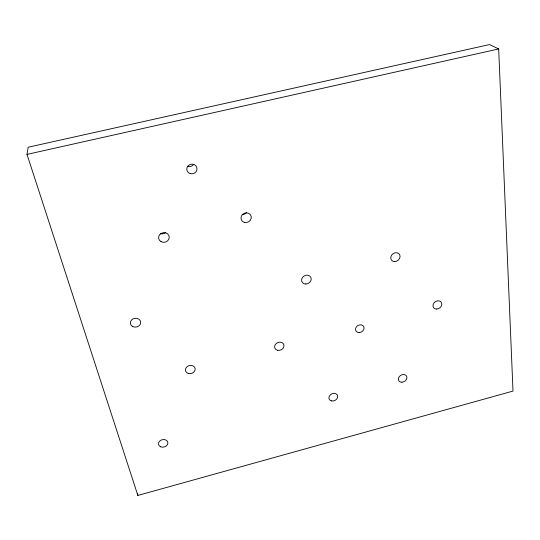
<?xml version="1.0" encoding="UTF-8"?>
<svg xmlns="http://www.w3.org/2000/svg" width="540" height="540" viewBox="0 0 540 540"><rect width="100%" height="100%" fill="white"/><g stroke="black" fill="none" stroke-linecap="round" stroke-linejoin="round"><path stroke-width="0.81" d="M27 154.386L28.168 147.231L489.571 44.557L498.683 48.944L513 391.082L137.855 495.443L27 154.386L498.683 48.944M137.707 493.837L137.855 495.443M246.726 212.261A5.123 4.685 -23.7 0 1 242.183 214.596M165.625 232.484A5.238 4.759 -9.2 0 1 160.542 233.705M193.57 164.369A5.035 4.766 -13.3 0 1 187.826 166.469M436.563 309.069A4.718 3.807 -35.6 0 0 441.558 302.798A4.718 3.807 -35.6 0 0 434.012 302.933A4.718 3.807 -35.6 0 0 436.563 309.069M394.659 261.556A4.921 4.144 -36.3 0 0 399.769 254.894A4.921 4.144 -36.3 0 0 391.79 254.914A4.921 4.144 -36.3 0 0 394.659 261.556M160.65 446.796A4.779 3.773 -13.2 0 0 167.9 443.09A4.779 3.773 -13.2 0 0 160.954 440.181A4.779 3.773 -13.2 0 0 160.65 446.796M244.397 222.372A5.238 4.766 -23.8 0 0 251.201 216.5A5.238 4.766 -23.8 0 0 242.777 214.252A5.238 4.766 -23.8 0 0 244.397 222.372M331.621 400.923A4.577 3.645 -25.4 0 0 337.675 395.995A4.577 3.645 -25.4 0 0 330.588 394.612A4.577 3.645 -25.4 0 0 331.621 400.923M401.909 382.192A4.536 3.564 -30.3 0 0 406.654 376.299A4.536 3.564 -30.3 0 0 399.289 376.589A4.536 3.564 -30.3 0 0 401.909 382.192M188.811 373.572A4.928 4.084 -14.7 0 0 195.082 368.294A4.928 4.084 -14.7 0 0 187.043 366.714A4.928 4.084 -14.7 0 0 188.811 373.572M132.827 326.599A5.184 4.428 -8.8 0 0 140.684 322.582A5.184 4.428 -8.8 0 0 133.036 318.897A5.184 4.428 -8.8 0 0 132.827 326.599M277.641 350.298A4.813 4.016 -22.8 0 0 283.932 345.06A4.813 4.016 -22.8 0 0 276.305 343.433A4.813 4.016 -22.8 0 0 277.641 350.298M305.856 284.02A4.961 4.28 -27.8 0 0 310.817 277.324A4.961 4.28 -27.8 0 0 302.515 277.398A4.961 4.28 -27.8 0 0 305.856 284.02M161.069 241.677A5.353 4.833 -9.8 0 0 169.243 237.506A5.353 4.833 -9.8 0 0 161.413 233.28A5.353 4.833 -9.8 0 0 161.069 241.677M359.174 332.572A4.455 3.665 -29.7 0 0 363.744 326.666A4.455 3.665 -29.7 0 0 356.407 326.849A4.455 3.665 -29.7 0 0 359.174 332.572M190.289 173.671A5.15 4.853 -14 0 0 196.891 167.852A5.15 4.853 -14 0 0 188.433 165.47A5.15 4.853 -14 0 0 190.289 173.671"/></g></svg>
